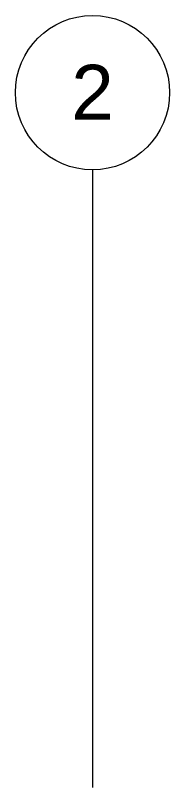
# Model space of a CAD drawing. Header units: inches. Extents: x 389 to 3083, y 11893 to 13691.
# Drawn here: x 908.1 to 932.1, y 13571 to 13691 of the extents above; entities that cross this region are included whole.
import ezdxf

# ---------------------------------------------------------------- set-up
doc = ezdxf.new("R2010")
doc.units = ezdxf.units.IN
doc.header["$MEASUREMENT"] = 0
doc.layers.add('X2$0$S-GRID', color=1, linetype='Continuous', lineweight=9)
doc.layers.add('X2$0$S-GRID-IDEN', color=1, linetype='Continuous', lineweight=9)
doc.styles.add('X2$0$Swis721 Lt BT', font='swissl.ttf', dxfattribs={"height": 8.51463790446841})

# ---------------------------------------------------------------- blocks, each defined once
blk = doc.blocks.new('X2$0$Grid - Grid Head - Circle-50561-FIRST FLOOR')
at = {"layer": 'X2$0$S-GRID-IDEN'}
blk.add_circle((0, 0), 0.1250000000000001, dxfattribs=at)

msp = doc.modelspace()

# ---------------------------------------------------------------- linework, layer by layer
at = {"layer": 'X2$0$S-GRID'}
msp.add_line((920.125014010744, 13666.96192741118), (920.125014010744, 13570.96192741118), dxfattribs=at)

# ---------------------------------------------------------------- block references
at = {"layer": 'X2$0$S-GRID-IDEN', "xscale": 95.99999999999994, "yscale": 95.99999999999994, "zscale": 95.99999999999994, "rotation": 180}
msp.add_blockref('X2$0$Grid - Grid Head - Circle-50561-FIRST FLOOR', (920.1250140107295, 13678.96192741117), dxfattribs=at)

# ---------------------------------------------------------------- next in the draw order: texts
at = {"layer": 'X2$0$S-GRID-IDEN', "insert": (920.129627661765, 13683.28834462013), "char_height": 8.514637904468403, "width": 7.559999999999991, "attachment_point": 2, "line_spacing_factor": 1.006669768884753, "style": 'X2$0$Swis721 Lt BT', "bg_fill": 3, "box_fill_scale": 1.25, "bg_fill_color": 0, "bg_fill_transparency": 0}
msp.add_mtext('2', dxfattribs=at)

doc.saveas('drawing.dxf')
